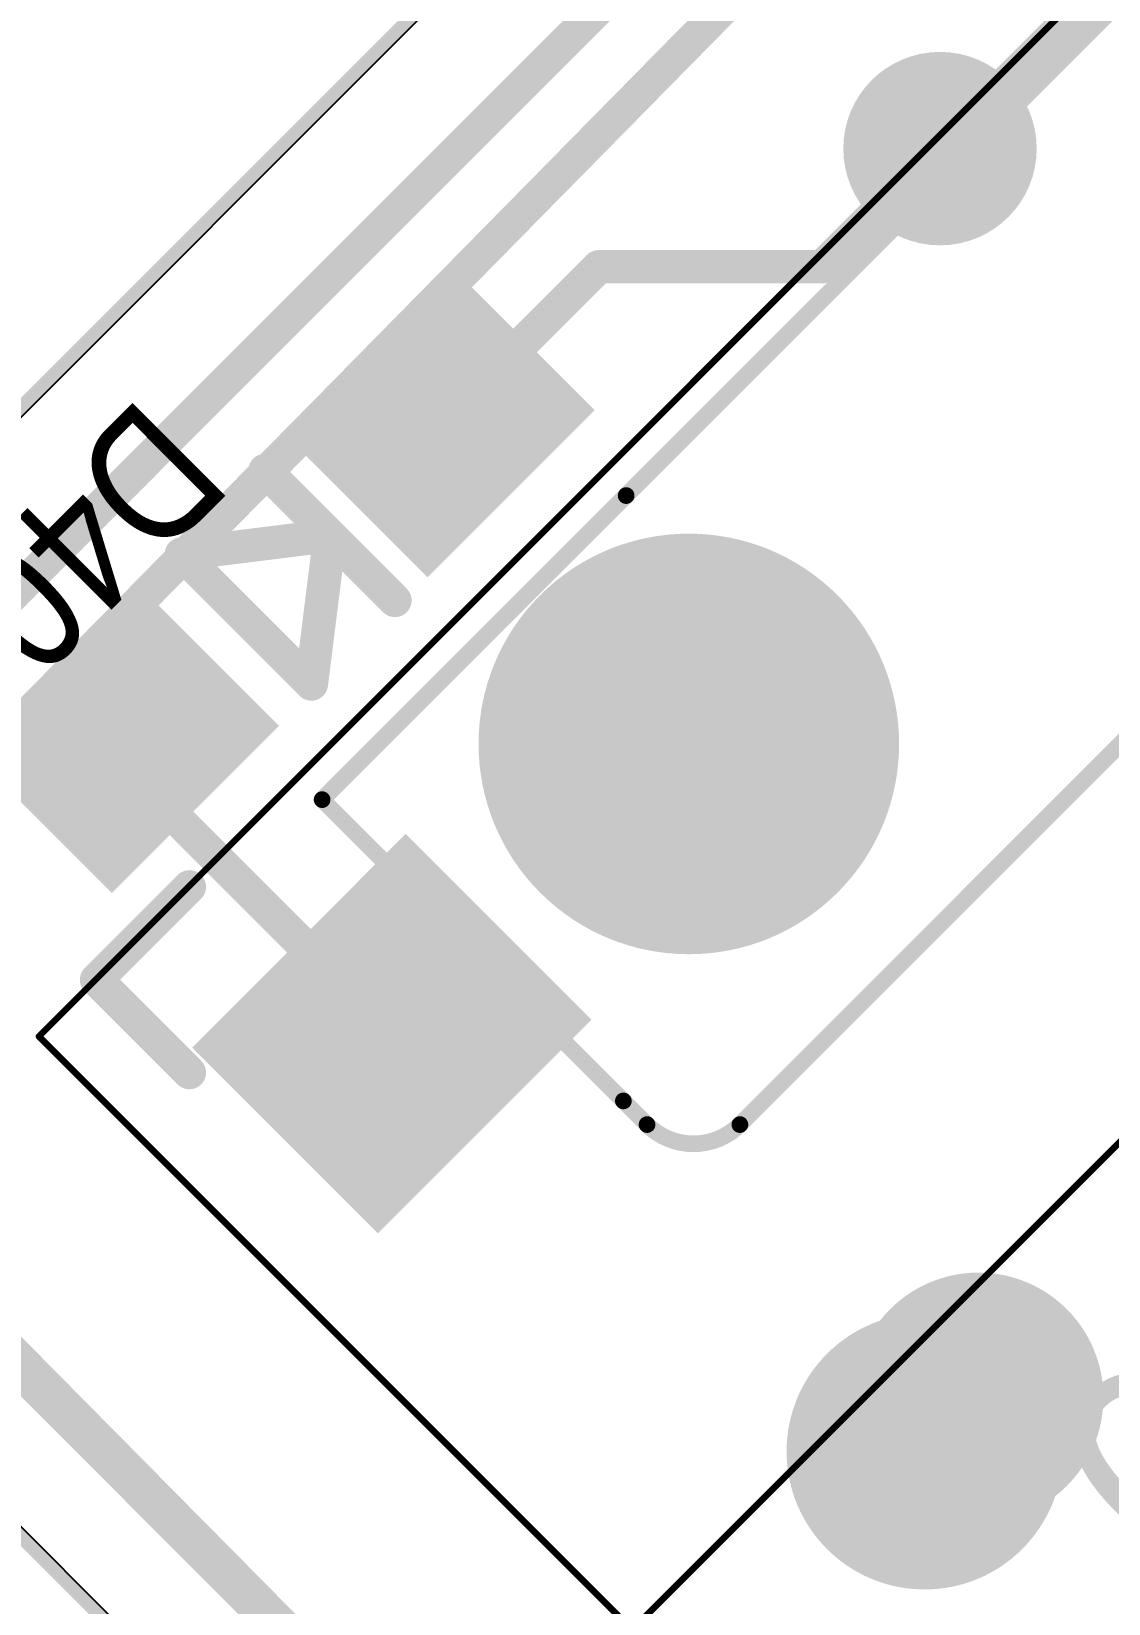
# Model space of a CAD drawing. Header units: inches. Extents: x -176 to 148, y -32 to 86.
# Drawn here: x -8.32 to -0.12, y -22.48 to -10.51 of the extents above; entities that cross this region are included whole.
import ezdxf

# ---------------------------------------------------------------- set-up
doc = ezdxf.new("R2010")
doc.units = ezdxf.units.IN
for name, color, linetype in [('Board Shape', 56, 'Continuous'), ('Bottom Layer', 5, 'Continuous'), ('Bottom Solder', 6, 'Continuous'), ('Mechanical 13', 56, 'Continuous'), ('Multi-Layer', 9, 'Continuous'), ('Pad Holes', 156, 'Continuous'), ('Top 3D Body', 216, 'Continuous'), ('Top Courtyard', 56, 'Continuous'), ('Top Layer', 1, 'Continuous'), ('Top Overlay', 2, 'Continuous'), ('Top Paste', 8, 'Continuous'), ('Top Solder', 216, 'Continuous'), ('Via Holes', 16, 'Continuous')]:
    doc.layers.add(name, color=color, linetype=linetype)
doc.styles.add('Arial', font='', dxfattribs={"height": 0.2})
doc.styles.add('Gill Sans MT Condensed', font='', dxfattribs={"height": 0.2})
doc.styles.get('Arial').set_extended_font_data('Arial')
doc.styles.get('Gill Sans MT Condensed').set_extended_font_data('Gill Sans MT Condensed')

# ---------------------------------------------------------------- blocks, each defined once
blk = doc.blocks.new('CHERRY_CPG151101S11_361')
at = {"layer": 'Bottom Layer'}
h = blk.add_hatch(color=5, dxfattribs=at)
edge = h.paths.add_edge_path()
edge.add_arc((3.175, -1.27), 1.49999954, 0, 360)
at = {"layer": 'Bottom Solder'}
h = blk.add_hatch(color=6, dxfattribs=at)
edge = h.paths.add_edge_path()
edge.add_arc((3.175, -1.27), 1.60159954, 0, 360)
at = {"layer": 'Multi-Layer'}
h = blk.add_hatch(color=9, dxfattribs=at)
edge = h.paths.add_edge_path()
edge.add_arc((3.175, -1.27), 1.49999954, 0, 360)
at = {"layer": 'Pad Holes'}
h = blk.add_hatch(color=7, dxfattribs=at)
edge = h.paths.add_edge_path()
edge.add_arc((3.175, -1.27), 1.49999954, 0, 360)
at = {"layer": 'Top Layer'}
h = blk.add_hatch(color=1, dxfattribs=at)
edge = h.paths.add_edge_path()
edge.add_arc((3.175, -1.27), 1.49999954, 0, 360)
blk.add_hatch(color=1, dxfattribs=at).paths.add_polyline_path([(5.18499852, -0.30999938), (7.484998999999999, -0.30999938), (7.484998999999999, -2.31000046), (5.18499852, -2.31000046)])
at = {"layer": 'Top Paste'}
blk.add_hatch(color=8, dxfattribs=at).paths.add_polyline_path([(5.18499852, -0.30999938), (7.484998999999999, -0.30999938), (7.484998999999999, -2.31000046), (5.18499852, -2.31000046)])
at = {"layer": 'Top Solder'}
h = blk.add_hatch(color=216, dxfattribs=at)
edge = h.paths.add_edge_path()
edge.add_arc((3.175, -1.27), 1.60159954, 0, 360)
blk.add_hatch(color=216, dxfattribs=at).paths.add_polyline_path([(5.18499852, -0.30999938), (7.484998999999999, -0.30999938), (7.484998999999999, -2.31000046), (5.18499852, -2.31000046)])
at = {"layer": 'Mechanical 13'}
for points in [[(4.9500028, 1.05499916, 0.127, 0.127, 0), (-0.2850007, 1.0550017, 0.127, 0.127, 0)], [(4.950000259999999, 1.05499916, 0.127, 0.127, -0.4142135623730951), (5.44999926, 0.55500016, 0.127, 0.127, 0)], [(5.44999926, -2.94500046, 0.127, 0.127, 0), (5.44999926, 0.55500016, 0.127, 0.127, 0)], [(5.44999926, -2.94500046, 0.127, 0.127, 0), (-3.7749988, -2.94500046, 0.127, 0.127, 0)]]:
    blk.add_lwpolyline(points, format="xyseb", dxfattribs=at)
for points in [[(4.91825026, 1.05499916, 0.0635, 0.0635, 1), (4.98175026, 1.05499916, 0.0635, 0.0635, 1)], [(4.918252799999999, 1.05499916, 0.0635, 0.0635, 1), (4.9817528, 1.05499916, 0.0635, 0.0635, 1)], [(5.41824926, 0.55500016, 0.0635, 0.0635, 1), (5.48174926, 0.55500016, 0.0635, 0.0635, 1)], [(5.41824926, 0.55500016, 0.0635, 0.0635, 1), (5.48174926, 0.55500016, 0.0635, 0.0635, 1)], [(5.41824926, -2.94500046, 0.0635, 0.0635, 1), (5.48174926, -2.94500046, 0.0635, 0.0635, 1)], [(5.41824926, -2.94500046, 0.0635, 0.0635, 1), (5.48174926, -2.94500046, 0.0635, 0.0635, 1)]]:
    blk.add_lwpolyline(points, format="xyseb", close=True, dxfattribs=at)
at = {"layer": 'Top 3D Body'}
for points in [[(10.16, -5.715, 0.254, 0.254, 0), (10.16000254, 13.335, 0.254, 0.254, 0)], [(7.635001239999999, -3.19000124, 0.254, 0.254, 0), (7.635003779999999, -2.1900007, 0.254, 0.254, 0)], [(7.635001239999999, -3.19000124, 0.254, 0.254, 0), (6.6350007, -3.19000124, 0.254, 0.254, 0)], [(10.16, -5.715, 0.254, 0.254, 0), (-8.889999999999999, -5.715, 0.254, 0.254, 0)]]:
    blk.add_lwpolyline(points, format="xyseb", dxfattribs=at)
for points in [[(7.57150378, -2.1900007, 0.127, 0.127, 1), (7.698503779999999, -2.1900007, 0.127, 0.127, 1)], [(6.571500700000001, -3.19000124, 0.127, 0.127, 1), (6.6985007, -3.19000124, 0.127, 0.127, 1)], [(7.571501239999999, -3.19000124, 0.127, 0.127, 1), (7.69850124, -3.19000124, 0.127, 0.127, 1)], [(7.571501239999999, -3.19000124, 0.127, 0.127, 1), (7.69850124, -3.19000124, 0.127, 0.127, 1)]]:
    blk.add_lwpolyline(points, format="xyseb", close=True, dxfattribs=at)
at = {"layer": 'Top Courtyard'}
for points in [[(8.24999874, 3.19499996, 0.0499999, 0.0499999, 0), (-8.24999874, 3.19499996, 0.0499999, 0.0499999, 0)], [(8.24999874, -3.19499996, 0.0499999, 0.0499999, 0), (8.24999874, 3.19499996, 0.0499999, 0.0499999, 0)], [(8.24999874, -3.19499996, 0.0499999, 0.0499999, 0), (-8.24999874, -3.19499996, 0.0499999, 0.0499999, 0)]]:
    blk.add_lwpolyline(points, format="xyseb", dxfattribs=at)
blk.add_lwpolyline([(8.2374994, -3.19499996, 0.02499868, 0.02499868, 1), (8.26249808, -3.19499996, 0.02499868, 0.02499868, 1)], format="xyseb", close=True, dxfattribs=at)
blk.add_lwpolyline([(8.2374994, -3.19499996, 0.02499868, 0.02499868, 1), (8.26249808, -3.19499996, 0.02499868, 0.02499868, 1)], format="xyseb", close=True, dxfattribs=at)
at = {"layer": 'Top Overlay'}
for points in [[(4.9500028, 1.05499916, 0.127, 0.127, 0), (-0.2850007, 1.0550017, 0.127, 0.127, 0)], [(4.950000259999999, 1.05499916, 0.127, 0.127, -0.4142135623730951), (5.44999926, 0.55500016, 0.127, 0.127, 0)], [(5.44999926, 0.29999686, 0.127, 0.127, 0), (5.44999926, 0.55500016, 0.127, 0.127, 0)], [(2.17499946, -2.94500046, 0.127, 0.127, 0), (-3.7749988, -2.94500046, 0.127, 0.127, 0)]]:
    blk.add_lwpolyline(points, format="xyseb", dxfattribs=at)
for points in [[(4.91825026, 1.05499916, 0.0635, 0.0635, 1), (4.98175026, 1.05499916, 0.0635, 0.0635, 1)], [(4.918252799999999, 1.05499916, 0.0635, 0.0635, 1), (4.9817528, 1.05499916, 0.0635, 0.0635, 1)], [(5.41824926, 0.55500016, 0.0635, 0.0635, 1), (5.48174926, 0.55500016, 0.0635, 0.0635, 1)], [(5.41824926, 0.55500016, 0.0635, 0.0635, 1), (5.48174926, 0.55500016, 0.0635, 0.0635, 1)], [(5.41824926, 0.29999686, 0.0635, 0.0635, 1), (5.48174926, 0.29999686, 0.0635, 0.0635, 1)], [(2.14324946, -2.94500046, 0.0635, 0.0635, 1), (2.20674946, -2.94500046, 0.0635, 0.0635, 1)]]:
    blk.add_lwpolyline(points, format="xyseb", close=True, dxfattribs=at)
blk = doc.blocks.new('DIODE_SOD123_420')
at = {"layer": 'Top Layer'}
for points in [[(-2.59999861, 0.74999977), (-0.7999996699999999, 0.74999977), (-0.7999996699999999, -0.74999977), (-2.59999861, -0.74999977)], [(0.7999996699999999, 0.74999977), (2.59999861, 0.74999977), (2.59999861, -0.74999977), (0.7999996699999999, -0.74999977)]]:
    blk.add_hatch(color=1, dxfattribs=at).paths.add_polyline_path(points)
at = {"layer": 'Top Paste'}
for points in [[(-2.59999861, 0.74999977), (-0.7999996699999999, 0.74999977), (-0.7999996699999999, -0.74999977), (-2.59999861, -0.74999977)], [(0.7999996699999999, 0.74999977), (2.59999861, 0.74999977), (2.59999861, -0.74999977), (0.7999996699999999, -0.74999977)]]:
    blk.add_hatch(color=8, dxfattribs=at).paths.add_polyline_path(points)
at = {"layer": 'Top Solder'}
for points in [[(-2.59999861, 0.74999977), (-0.7999996699999999, 0.74999977), (-0.7999996699999999, -0.74999977), (-2.59999861, -0.74999977)], [(0.7999996699999999, 0.74999977), (2.59999861, 0.74999977), (2.59999861, -0.74999977), (0.7999996699999999, -0.74999977)]]:
    blk.add_hatch(color=216, dxfattribs=at).paths.add_polyline_path(points)
at = {"layer": 'Top Overlay'}
for points in [[(0.3999992, 0.7000011399999999, 0.254, 0.254, 0), (-0.499999, 0, 0.254, 0.254, 0)], [(-0.499999, -0.7000011399999999, 0.254, 0.254, 0), (-0.499999, 0.7000011399999999, 0.254, 0.254, 0)], [(-0.499999, -0.7000011399999999, 0.254, 0.254, 0), (-0.499999, 0.7000011399999999, 0.254, 0.254, 0)], [(0.3999992, 0.7000011399999999, 0.254, 0.254, 0), (-0.499999, 0, 0.254, 0.254, 0)], [(0.3999992, -0.7000011399999999, 0.254, 0.254, 0), (0.3999992, 0.7000011399999999, 0.254, 0.254, 0)], [(0.3999992, -0.7000011399999999, 0.254, 0.254, 0), (0.3999992, 0.7000011399999999, 0.254, 0.254, 0)], [(0.3999992, -0.7000011399999999, 0.254, 0.254, 0), (-0.499999, 0, 0.254, 0.254, 0)], [(0.3999992, -0.7000011399999999, 0.254, 0.254, 0), (-0.499999, 0, 0.254, 0.254, 0)]]:
    blk.add_lwpolyline(points, format="xyseb", dxfattribs=at)
for points in [[(-0.563499, 0.7000011399999999, 0.127, 0.127, 1), (-0.436499, 0.7000011399999999, 0.127, 0.127, 1)], [(-0.563499, 0.7000011399999999, 0.127, 0.127, 1), (-0.436499, 0.7000011399999999, 0.127, 0.127, 1)], [(0.3364991999999999, 0.7000011399999999, 0.127, 0.127, 1), (0.4634992, 0.7000011399999999, 0.127, 0.127, 1)], [(0.3364991999999999, 0.7000011399999999, 0.127, 0.127, 1), (0.4634992, 0.7000011399999999, 0.127, 0.127, 1)], [(0.3364991999999999, 0.7000011399999999, 0.127, 0.127, 1), (0.4634992, 0.7000011399999999, 0.127, 0.127, 1)], [(0.3364991999999999, 0.7000011399999999, 0.127, 0.127, 1), (0.4634992, 0.7000011399999999, 0.127, 0.127, 1)], [(-0.563499, 0, 0.127, 0.127, 1), (-0.436499, 0, 0.127, 0.127, 1)], [(-0.563499, 0, 0.127, 0.127, 1), (-0.436499, 0, 0.127, 0.127, 1)], [(-0.563499, 0, 0.127, 0.127, 1), (-0.436499, 0, 0.127, 0.127, 1)], [(-0.563499, 0, 0.127, 0.127, 1), (-0.436499, 0, 0.127, 0.127, 1)], [(-0.563499, -0.7000011399999999, 0.127, 0.127, 1), (-0.436499, -0.7000011399999999, 0.127, 0.127, 1)], [(-0.563499, -0.7000011399999999, 0.127, 0.127, 1), (-0.436499, -0.7000011399999999, 0.127, 0.127, 1)], [(0.3364991999999999, -0.7000011399999999, 0.127, 0.127, 1), (0.4634992, -0.7000011399999999, 0.127, 0.127, 1)], [(0.3364991999999999, -0.7000011399999999, 0.127, 0.127, 1), (0.4634992, -0.7000011399999999, 0.127, 0.127, 1)], [(0.3364991999999999, -0.7000011399999999, 0.127, 0.127, 1), (0.4634992, -0.7000011399999999, 0.127, 0.127, 1)], [(0.3364991999999999, -0.7000011399999999, 0.127, 0.127, 1), (0.4634992, -0.7000011399999999, 0.127, 0.127, 1)]]:
    blk.add_lwpolyline(points, format="xyseb", close=True, dxfattribs=at)

msp = doc.modelspace()

# ---------------------------------------------------------------- hatches: boundary and pattern name
at = {"layer": 'Bottom Layer'}
h = msp.add_hatch(color=5, dxfattribs=at)
edge = h.paths.add_edge_path()
edge.add_arc((-1.39999974, -11.40000006), 0.635, 0, 360)
h = msp.add_hatch(color=5, dxfattribs=at)
edge = h.paths.add_edge_path()
edge.add_arc((-1.10698788, -20.91198256), 0.8499983, 0, 360)
h = msp.add_hatch(color=5, dxfattribs=at)
edge = h.paths.add_edge_path()
edge.add_arc((-1.51710898, -21.32210366), 0.9499980999999998, 0, 360)
at = {"layer": 'Bottom Solder'}
h = msp.add_hatch(color=6, dxfattribs=at)
edge = h.paths.add_edge_path()
edge.add_arc((-1.39999974, -11.40000006), 0.7366, 0, 360)
h = msp.add_hatch(color=6, dxfattribs=at)
edge = h.paths.add_edge_path()
edge.add_arc((-1.10698788, -20.91198256), 0.9515982999999999, 0, 360)
h = msp.add_hatch(color=6, dxfattribs=at)
edge = h.paths.add_edge_path()
edge.add_arc((-1.51710898, -21.32210366), 1.0515981, 0, 360)
at = {"layer": 'Multi-Layer'}
h = msp.add_hatch(color=9, dxfattribs=at)
edge = h.paths.add_edge_path()
edge.add_arc((-1.10698788, -20.91198256), 0.8499983, 0, 360)
h = msp.add_hatch(color=9, dxfattribs=at)
edge = h.paths.add_edge_path()
edge.add_arc((-1.51710898, -21.32210366), 0.9499980999999998, 0, 360)
at = {"layer": 'Pad Holes'}
h = msp.add_hatch(color=7, dxfattribs=at)
edge = h.paths.add_edge_path()
edge.add_arc((-1.10698788, -20.91198256), 0.8499983, 0, 360)
h = msp.add_hatch(color=7, dxfattribs=at)
edge = h.paths.add_edge_path()
edge.add_arc((-1.51710898, -21.32210366), 0.9499980999999998, 0, 360)
at = {"layer": 'Top Layer'}
h = msp.add_hatch(color=1, dxfattribs=at)
edge = h.paths.add_edge_path()
edge.add_arc((-1.39999974, -11.40000006), 0.635, 0, 360)
h = msp.add_hatch(color=1, dxfattribs=at)
edge = h.paths.add_edge_path()
edge.add_arc((-1.10698788, -20.91198256), 0.8499983, 0, 360)
h = msp.add_hatch(color=1, dxfattribs=at)
edge = h.paths.add_edge_path()
edge.add_arc((-1.51710898, -21.32210366), 0.9499980999999998, 0, 360)
at = {"layer": 'Top Solder'}
h = msp.add_hatch(color=216, dxfattribs=at)
edge = h.paths.add_edge_path()
edge.add_arc((-1.39999974, -11.40000006), 0.7366, 0, 360)
h = msp.add_hatch(color=216, dxfattribs=at)
edge = h.paths.add_edge_path()
edge.add_arc((-1.10698788, -20.91198256), 0.9515982999999999, 0, 360)
h = msp.add_hatch(color=216, dxfattribs=at)
edge = h.paths.add_edge_path()
edge.add_arc((-1.51710898, -21.32210366), 1.0515981, 0, 360)
at = {"layer": 'Via Holes'}
h = msp.add_hatch(color=7, dxfattribs=at)
edge = h.paths.add_edge_path()
edge.add_arc((-1.39999974, -11.40000006), 0.3556, 0, 360)

# ---------------------------------------------------------------- linework, layer by layer
at = {"layer": 'Board Shape'}
for points in [[(-12.20931518, -17.177385, 0.0999998, 0.0999998, 0), (-5.33387046, -10.30194028, 0.0999998, 0.0999998, 0)], [(-12.20931518, -17.177385, 0.0999998, 0.0999998, 0), (-5.33387046, -10.30194028, 0.0999998, 0.0999998, 0)], [(-12.20931518, -17.177385, 0.0999998, 0.0999998, 0), (-5.33387046, -10.30194028, 0.0999998, 0.0999998, 0)], [(-12.20931518, -17.177385, 0.0999998, 0.0999998, 0), (-5.33387046, -10.30194028, 0.0999998, 0.0999998, 0)], [(-12.20931518, -17.177385, 0.0999998, 0.0999998, 0), (-5.33387046, -10.30194028, 0.0999998, 0.0999998, 0)], [(-12.20931518, -18.16462966, 0.0999998, 0.0999998, 0), (1.64735256, -32.02129739999999, 0.0999998, 0.0999998, 0)], [(-12.20931518, -18.16462966, 0.0999998, 0.0999998, 0), (1.64735256, -32.02129739999999, 0.0999998, 0.0999998, 0)], [(-12.20931518, -18.16462966, 0.0999998, 0.0999998, 0), (1.64735256, -32.02129739999999, 0.0999998, 0.0999998, 0)], [(-12.20931518, -18.16462966, 0.0999998, 0.0999998, 0), (1.64735256, -32.02129739999999, 0.0999998, 0.0999998, 0)], [(-12.20931518, -18.16462966, 0.0999998, 0.0999998, 0), (1.64735256, -32.02129739999999, 0.0999998, 0.0999998, 0)]]:
    msp.add_lwpolyline(points, format="xyseb", dxfattribs=at)
at = {"layer": 'Bottom Layer'}
for points in [[(-10.62411896, -18.02140668, 0.254, 0.254, 0), (2.53716028, -4.65696046, 0.254, 0.254, 0)], [(-1.39999974, -11.40000006, 0.254, 0.254, 0), (1.90000128, -8.09999904, 0.254, 0.254, 0)], [(-10.6237405, -18.37823604, 0.254, 0.254, 0), (-2.29775258, -26.79777724, 0.254, 0.254, 0)]]:
    msp.add_lwpolyline(points, format="xyseb", dxfattribs=at)
msp.add_lwpolyline([(-1.46349974, -11.40000006, 0.127, 0.127, 1), (-1.33649974, -11.40000006, 0.127, 0.127, 1)], format="xyseb", close=True, dxfattribs=at)
at = {"layer": 'Top Layer'}
for p, q in [((-12.17077576, -17.21536054), (-5.29561044, -10.3402003)), ((1.6853281, -31.98275798), (-12.17934064, -18.11794192))]:
    msp.add_line(p, q, dxfattribs=at)
for points in [[(-2.30000048, -12.3000008, 0.254, 0.254, 0), (-1.39999974, -11.40000006, 0.254, 0.254, 0)], [(-5.19791696, -13.49792068, 0.254, 0.254, 0), (-3.99999708, -12.3000008, 0.254, 0.254, 0)], [(-3.99999708, -12.3000008, 0.254, 0.254, 0), (-2.30000048, -12.3000008, 0.254, 0.254, 0)], [(-5.1979195, -13.49792068, 0.254, 0.254, 0), (-5.19791696, -13.49792068, 0.254, 0.254, 0)], [(-7.6020803, -16.11393526, 0.254, 0.254, 0), (-7.6020803, -15.90208148, 0.254, 0.254, 0)], [(-7.6020803, -16.11393526, 0.254, 0.254, 0), (-5.5758969, -18.14011866, 0.254, 0.254, 0)]]:
    msp.add_lwpolyline(points, format="xyseb", dxfattribs=at)
for points in [[(-1.46349974, -11.40000006, 0.127, 0.127, 1), (-1.33649974, -11.40000006, 0.127, 0.127, 1)], [(-4.063497079999999, -12.3000008, 0.127, 0.127, 1), (-3.93649708, -12.3000008, 0.127, 0.127, 1)], [(-4.063497079999999, -12.3000008, 0.127, 0.127, 1), (-3.93649708, -12.3000008, 0.127, 0.127, 1)], [(-2.36350048, -12.3000008, 0.127, 0.127, 1), (-2.23650048, -12.3000008, 0.127, 0.127, 1)], [(-2.36350048, -12.3000008, 0.127, 0.127, 1), (-2.23650048, -12.3000008, 0.127, 0.127, 1)], [(-5.2614195, -13.49792068, 0.127, 0.127, 1), (-5.1344195, -13.49792068, 0.127, 0.127, 1)], [(-5.26141696, -13.49792068, 0.127, 0.127, 1), (-5.134416959999999, -13.49792068, 0.127, 0.127, 1)], [(-5.26141696, -13.49792068, 0.127, 0.127, 1), (-5.134416959999999, -13.49792068, 0.127, 0.127, 1)], [(-7.6655803, -15.90208148, 0.127, 0.127, 1), (-7.5385803, -15.90208148, 0.127, 0.127, 1)], [(-7.6655803, -16.11393526, 0.127, 0.127, 1), (-7.5385803, -16.11393526, 0.127, 0.127, 1)], [(-7.6655803, -16.11393526, 0.127, 0.127, 1), (-7.5385803, -16.11393526, 0.127, 0.127, 1)], [(-5.6393969, -18.14011866, 0.127, 0.127, 1), (-5.5123969, -18.14011866, 0.127, 0.127, 1)]]:
    msp.add_lwpolyline(points, format="xyseb", close=True, dxfattribs=at)

# ---------------------------------------------------------------- block references
at = {"rotation": 225}
for name, p in [('CHERRY_CPG151101S11_361', (-0.17007078, -14.58691266)), ('DIODE_SOD123_420', (-6.399999899999999, -14.70000108))]:
    msp.add_blockref(name, p, dxfattribs=at)

# ---------------------------------------------------------------- texts
at = {"layer": 'Top Overlay'}
for s, height, style, p in [('D40', 1.00000054, 'Gill Sans MT Condensed', (-7.48452148, -13.27085738)), ('SW40', 1.524, 'Arial', (3.44130376, -17.2032549))]:
    msp.add_text(s, height=height, rotation=225, dxfattribs=dict(at, style=style)).set_placement(p)

doc.saveas('drawing.dxf')
